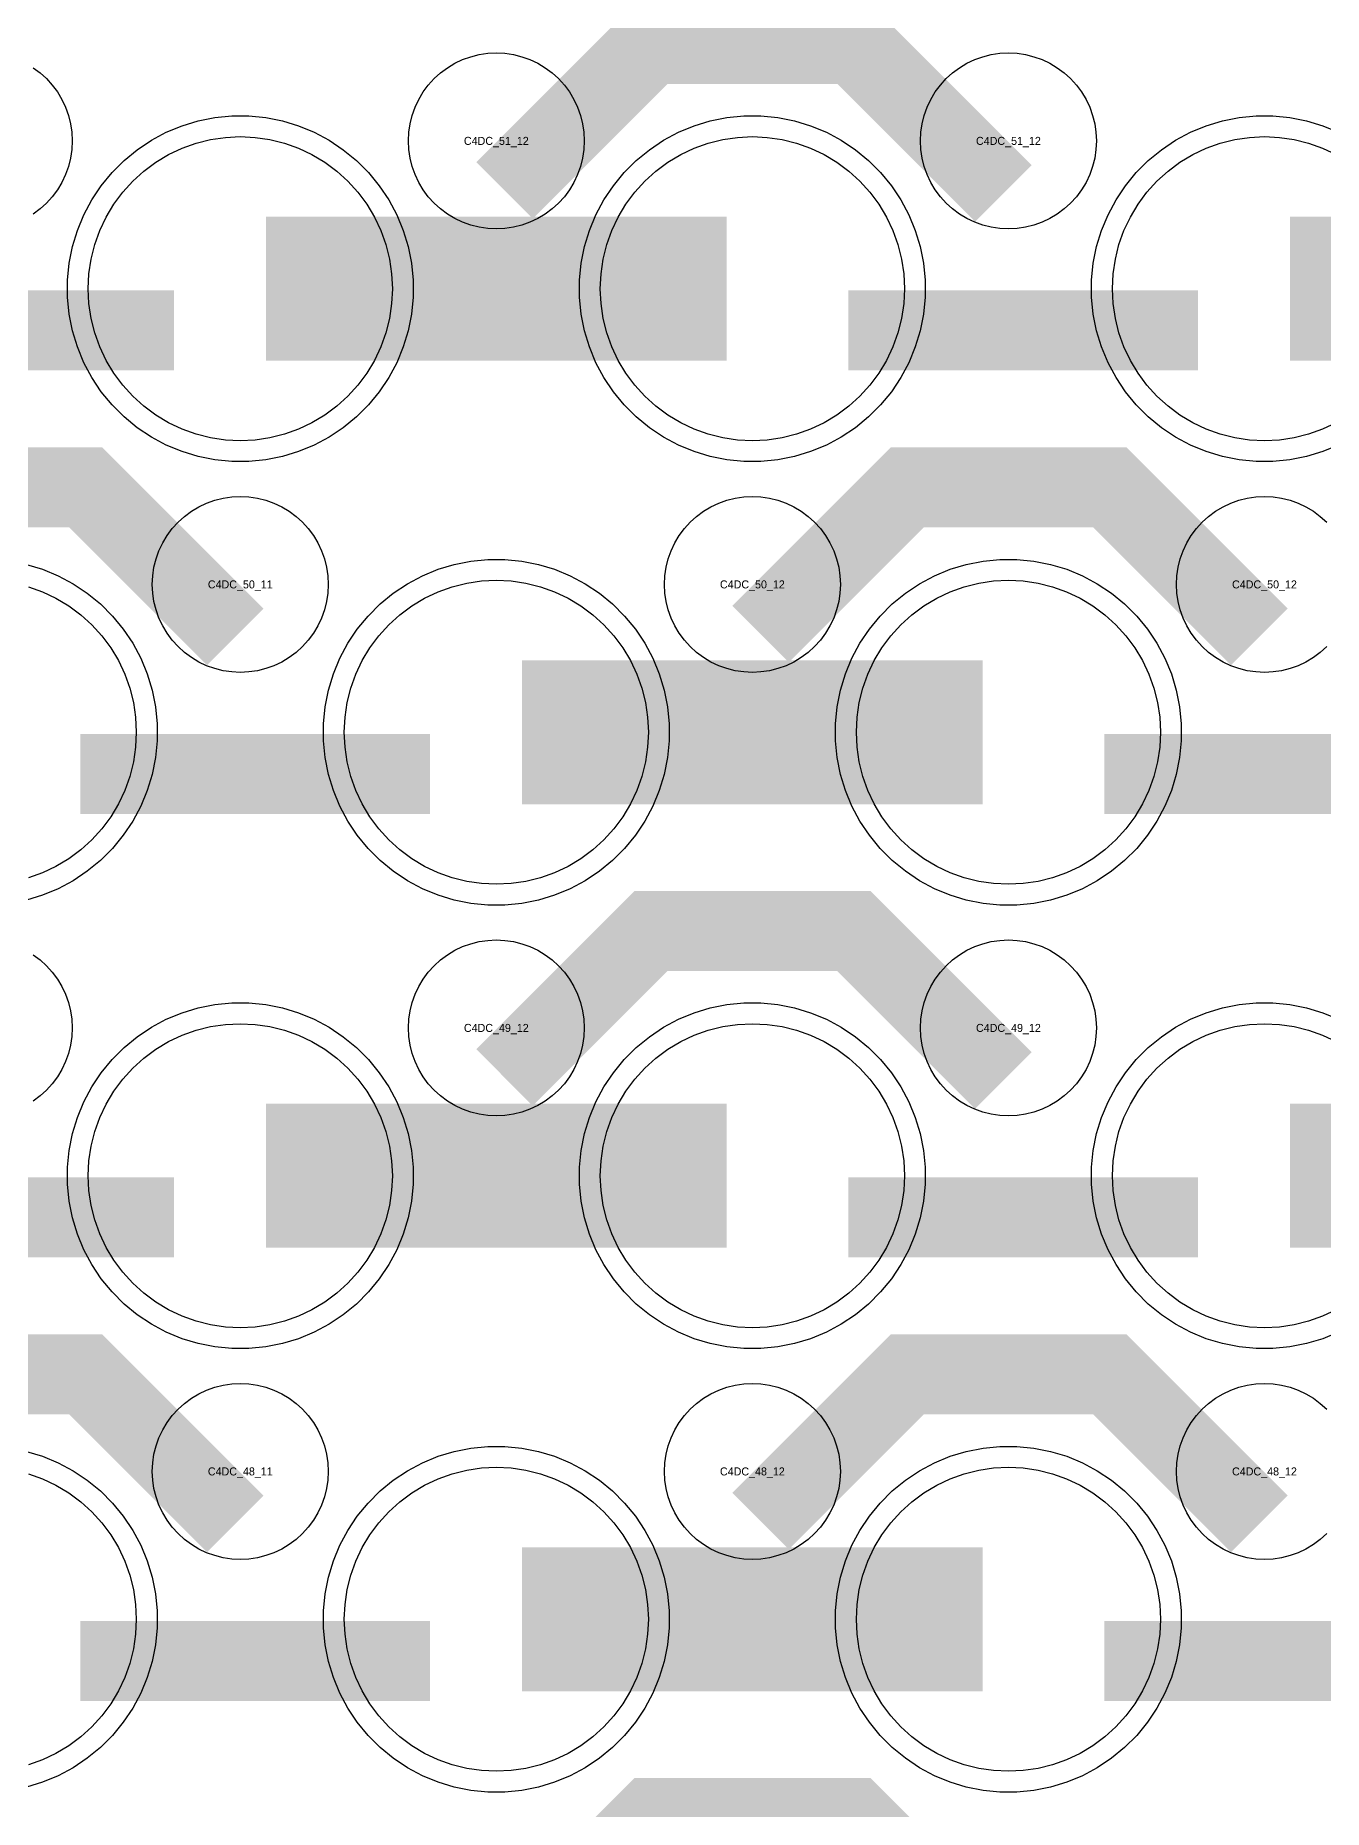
# Model space of a CAD drawing. Extents: x -11880 to 11880, y -14992 to 14992.
# Drawn here: x -8304 to -7902, y -8248 to -7694 of the extents above; entities that cross this region are included whole.
import ezdxf
from ezdxf.enums import TextEntityAlignment as Align

# ---------------------------------------------------------------- set-up
doc = ezdxf.new("R2010")
doc.units = 0
doc.header["$MEASUREMENT"] = 0
for name, color, linetype in [('GDS_775_DT_237', 138, 'CONTINUOUS'), ('RDL1_FS', 34, 'CONTINUOUS'), ('RDL_BS', 160, 'CONTINUOUS')]:
    doc.layers.add(name, color=color, linetype=linetype)

msp = doc.modelspace()

# ---------------------------------------------------------------- linework, layer by layer
at = {"layer": 'RDL1_FS', "color": 240, "true_color": 0xed1f24}
for points in [[(-8240, -7820.304), (-8244.657, -7820.075), (-8249.268, -7819.391), (-8253.791, -7818.259), (-8258.181, -7816.687), (-8262.395, -7814.695), (-8266.395, -7812.297), (-8270.14, -7809.519), (-8273.594, -7806.389), (-8276.724, -7802.935), (-8279.502, -7799.19), (-8281.9, -7795.19), (-8283.892, -7790.976), (-8285.464, -7786.586), (-8286.596, -7782.063), (-8287.28, -7777.452), (-8287.509, -7772.795), (-8287.28, -7768.138), (-8286.596, -7763.527), (-8285.464, -7759.004), (-8283.892, -7754.614), (-8281.9, -7750.4), (-8279.502, -7746.4), (-8276.724, -7742.655), (-8273.594, -7739.201), (-8270.14, -7736.071), (-8266.395, -7733.293), (-8262.395, -7730.895), (-8258.181, -7728.903), (-8253.791, -7727.331), (-8249.268, -7726.199), (-8244.657, -7725.515), (-8240, -7725.286), (-8235.343, -7725.515), (-8230.732, -7726.199), (-8226.209, -7727.331), (-8221.819, -7728.903), (-8217.605, -7730.895), (-8213.605, -7733.293), (-8209.86, -7736.071), (-8206.406, -7739.201), (-8203.276, -7742.655), (-8200.498, -7746.4), (-8198.1, -7750.4), (-8196.108, -7754.614), (-8194.536, -7759.004), (-8193.404, -7763.527), (-8192.72, -7768.138), (-8192.491, -7772.795), (-8192.72, -7777.452), (-8193.404, -7782.063), (-8194.536, -7786.586), (-8196.108, -7790.976), (-8198.1, -7795.19), (-8200.498, -7799.19), (-8203.276, -7802.935), (-8206.406, -7806.389), (-8209.86, -7809.519), (-8213.605, -7812.297), (-8217.605, -7814.695), (-8221.819, -7816.687), (-8226.209, -7818.259), (-8230.732, -7819.391), (-8235.343, -7820.075)], [(-8080, -7820.304), (-8084.657, -7820.075), (-8089.268, -7819.391), (-8093.791, -7818.259), (-8098.181, -7816.687), (-8102.395, -7814.695), (-8106.395, -7812.297), (-8110.14, -7809.519), (-8113.594, -7806.389), (-8116.724, -7802.935), (-8119.502, -7799.19), (-8121.9, -7795.19), (-8123.892, -7790.976), (-8125.464, -7786.586), (-8126.596, -7782.063), (-8127.28, -7777.452), (-8127.509, -7772.795), (-8127.28, -7768.138), (-8126.596, -7763.527), (-8125.464, -7759.004), (-8123.892, -7754.614), (-8121.9, -7750.4), (-8119.502, -7746.4), (-8116.724, -7742.655), (-8113.594, -7739.201), (-8110.14, -7736.071), (-8106.395, -7733.293), (-8102.395, -7730.895), (-8098.181, -7728.903), (-8093.791, -7727.331), (-8089.268, -7726.199), (-8084.657, -7725.515), (-8080, -7725.286), (-8075.343, -7725.515), (-8070.732, -7726.199), (-8066.209, -7727.331), (-8061.819, -7728.903), (-8057.605, -7730.895), (-8053.605, -7733.293), (-8049.86, -7736.071), (-8046.406, -7739.201), (-8043.276, -7742.655), (-8040.498, -7746.4), (-8038.1, -7750.4), (-8036.108, -7754.614), (-8034.536, -7759.004), (-8033.404, -7763.527), (-8032.72, -7768.138), (-8032.491, -7772.795), (-8032.72, -7777.452), (-8033.404, -7782.063), (-8034.536, -7786.586), (-8036.108, -7790.976), (-8038.1, -7795.19), (-8040.498, -7799.19), (-8043.276, -7802.935), (-8046.406, -7806.389), (-8049.86, -7809.519), (-8053.605, -7812.297), (-8057.605, -7814.695), (-8061.819, -7816.687), (-8066.209, -7818.259), (-8070.732, -7819.391), (-8075.343, -7820.075)], [(-8160, -8235.999), (-8164.657, -8235.77), (-8169.268, -8235.086), (-8173.791, -8233.954), (-8178.181, -8232.382), (-8182.395, -8230.39), (-8186.395, -8227.992), (-8190.14, -8225.214), (-8193.594, -8222.084), (-8196.724, -8218.63), (-8199.502, -8214.885), (-8201.9, -8210.885), (-8203.892, -8206.671), (-8205.464, -8202.281), (-8206.596, -8197.758), (-8207.28, -8193.147), (-8207.509, -8188.49), (-8207.28, -8183.833), (-8206.596, -8179.222), (-8205.464, -8174.699), (-8203.892, -8170.309), (-8201.9, -8166.095), (-8199.502, -8162.095), (-8196.724, -8158.35), (-8193.594, -8154.896), (-8190.14, -8151.766), (-8186.395, -8148.988), (-8182.395, -8146.59), (-8178.181, -8144.598), (-8173.791, -8143.026), (-8169.268, -8141.894), (-8164.657, -8141.21), (-8160, -8140.981), (-8155.343, -8141.21), (-8150.732, -8141.894), (-8146.209, -8143.026), (-8141.819, -8144.598), (-8137.605, -8146.59), (-8133.605, -8148.988), (-8129.86, -8151.766), (-8126.406, -8154.896), (-8123.276, -8158.35), (-8120.498, -8162.095), (-8118.1, -8166.095), (-8116.108, -8170.309), (-8114.536, -8174.699), (-8113.404, -8179.222), (-8112.72, -8183.833), (-8112.491, -8188.49), (-8112.72, -8193.147), (-8113.404, -8197.758), (-8114.536, -8202.281), (-8116.108, -8206.671), (-8118.1, -8210.885), (-8120.498, -8214.885), (-8123.276, -8218.63), (-8126.406, -8222.084), (-8129.86, -8225.214), (-8133.605, -8227.992), (-8137.605, -8230.39), (-8141.819, -8232.382), (-8146.209, -8233.954), (-8150.732, -8235.086), (-8155.343, -8235.77)], [(-8000, -8235.999), (-8004.657, -8235.77), (-8009.268, -8235.086), (-8013.791, -8233.954), (-8018.181, -8232.382), (-8022.395, -8230.39), (-8026.395, -8227.992), (-8030.14, -8225.214), (-8033.594, -8222.084), (-8036.724, -8218.63), (-8039.502, -8214.885), (-8041.9, -8210.885), (-8043.892, -8206.671), (-8045.464, -8202.281), (-8046.596, -8197.758), (-8047.28, -8193.147), (-8047.509, -8188.49), (-8047.28, -8183.833), (-8046.596, -8179.222), (-8045.464, -8174.699), (-8043.892, -8170.309), (-8041.9, -8166.095), (-8039.502, -8162.095), (-8036.724, -8158.35), (-8033.594, -8154.896), (-8030.14, -8151.766), (-8026.395, -8148.988), (-8022.395, -8146.59), (-8018.181, -8144.598), (-8013.791, -8143.026), (-8009.268, -8141.894), (-8004.657, -8141.21), (-8000, -8140.981), (-7995.343, -8141.21), (-7990.732, -8141.894), (-7986.209, -8143.026), (-7981.819, -8144.598), (-7977.605, -8146.59), (-7973.605, -8148.988), (-7969.86, -8151.766), (-7966.406, -8154.896), (-7963.276, -8158.35), (-7960.498, -8162.095), (-7958.1, -8166.095), (-7956.108, -8170.309), (-7954.536, -8174.699), (-7953.404, -8179.222), (-7952.72, -8183.833), (-7952.491, -8188.49), (-7952.72, -8193.147), (-7953.404, -8197.758), (-7954.536, -8202.281), (-7956.108, -8206.671), (-7958.1, -8210.885), (-7960.498, -8214.885), (-7963.276, -8218.63), (-7966.406, -8222.084), (-7969.86, -8225.214), (-7973.605, -8227.992), (-7977.605, -8230.39), (-7981.819, -8232.382), (-7986.209, -8233.954), (-7990.732, -8235.086), (-7995.343, -8235.77)]]:
    msp.add_lwpolyline(points, close=True, dxfattribs=at)
for points in [[(-7897.605, -7814.695), (-7901.819, -7816.687), (-7906.209, -7818.259), (-7910.732, -7819.391), (-7915.343, -7820.075), (-7920, -7820.304), (-7924.657, -7820.075), (-7929.268, -7819.391), (-7933.791, -7818.259), (-7938.181, -7816.687), (-7942.395, -7814.695), (-7946.395, -7812.297), (-7950.14, -7809.519), (-7953.594, -7806.389), (-7956.724, -7802.935), (-7959.502, -7799.19), (-7961.9, -7795.19), (-7963.892, -7790.976), (-7965.464, -7786.586), (-7966.596, -7782.063), (-7967.28, -7777.452), (-7967.509, -7772.795), (-7967.28, -7768.138), (-7966.596, -7763.527), (-7965.464, -7759.004), (-7963.892, -7754.614), (-7961.9, -7750.4), (-7959.502, -7746.4), (-7956.724, -7742.655), (-7953.594, -7739.201), (-7950.14, -7736.071), (-7946.395, -7733.293), (-7942.395, -7730.895), (-7938.181, -7728.903), (-7933.791, -7727.331), (-7929.268, -7726.199), (-7924.657, -7725.515), (-7920, -7725.286), (-7915.343, -7725.515), (-7910.732, -7726.199), (-7906.209, -7727.331), (-7901.819, -7728.903), (-7897.605, -7730.895)], [(-8306.209, -8143.026), (-8301.819, -8144.598), (-8297.605, -8146.59), (-8293.605, -8148.988), (-8289.86, -8151.766), (-8286.406, -8154.896), (-8283.276, -8158.35), (-8280.498, -8162.095), (-8278.1, -8166.095), (-8276.108, -8170.309), (-8274.536, -8174.699), (-8273.404, -8179.222), (-8272.72, -8183.833), (-8272.491, -8188.49), (-8272.72, -8193.147), (-8273.404, -8197.758), (-8274.536, -8202.281), (-8276.108, -8206.671), (-8278.1, -8210.885), (-8280.498, -8214.885), (-8283.276, -8218.63), (-8286.406, -8222.084), (-8289.86, -8225.214), (-8293.605, -8227.992), (-8297.605, -8230.39), (-8301.819, -8232.382), (-8306.209, -8233.954)]]:
    msp.add_lwpolyline(points, dxfattribs=at)
for points in [[(-8231.998, -7772.795, 45, 45, 0), (-8159.998, -7772.795, 45, 45, 0)], [(-8159.998, -7772.795, 45, 45, 0), (-8087.998, -7772.795, 45, 45, 0)], [(-7911.998, -7772.795, 45, 45, 0), (-7839.998, -7772.795, 45, 45, 0)], [(-8151.998, -8188.49, 45, 45, 0), (-8079.998, -8188.49, 45, 45, 0)], [(-8079.998, -8188.49, 45, 45, 0), (-8007.998, -8188.49, 45, 45, 0)]]:
    msp.add_lwpolyline(points, format="xyseb", dxfattribs=at)
at = {"layer": 'RDL1_FS'}
for points in [[(-8160, -7958.869), (-8164.657, -7958.64), (-8169.268, -7957.956), (-8173.791, -7956.824), (-8178.181, -7955.252), (-8182.395, -7953.26), (-8186.395, -7950.862), (-8190.14, -7948.084), (-8193.594, -7944.954), (-8196.724, -7941.5), (-8199.502, -7937.755), (-8201.9, -7933.755), (-8203.892, -7929.541), (-8205.464, -7925.151), (-8206.596, -7920.628), (-8207.28, -7916.017), (-8207.509, -7911.36), (-8207.28, -7906.703), (-8206.596, -7902.092), (-8205.464, -7897.569), (-8203.892, -7893.179), (-8201.9, -7888.965), (-8199.502, -7884.965), (-8196.724, -7881.22), (-8193.594, -7877.766), (-8190.14, -7874.636), (-8186.395, -7871.858), (-8182.395, -7869.46), (-8178.181, -7867.468), (-8173.791, -7865.896), (-8169.268, -7864.764), (-8164.657, -7864.08), (-8160, -7863.851), (-8155.343, -7864.08), (-8150.732, -7864.764), (-8146.209, -7865.896), (-8141.819, -7867.468), (-8137.605, -7869.46), (-8133.605, -7871.858), (-8129.86, -7874.636), (-8126.406, -7877.766), (-8123.276, -7881.22), (-8120.498, -7884.965), (-8118.1, -7888.965), (-8116.108, -7893.179), (-8114.536, -7897.569), (-8113.404, -7902.092), (-8112.72, -7906.703), (-8112.491, -7911.36), (-8112.72, -7916.017), (-8113.404, -7920.628), (-8114.536, -7925.151), (-8116.108, -7929.541), (-8118.1, -7933.755), (-8120.498, -7937.755), (-8123.276, -7941.5), (-8126.406, -7944.954), (-8129.86, -7948.084), (-8133.605, -7950.862), (-8137.605, -7953.26), (-8141.819, -7955.252), (-8146.209, -7956.824), (-8150.732, -7957.956), (-8155.343, -7958.64)], [(-8000, -7958.869), (-8004.657, -7958.64), (-8009.268, -7957.956), (-8013.791, -7956.824), (-8018.181, -7955.252), (-8022.395, -7953.26), (-8026.395, -7950.862), (-8030.14, -7948.084), (-8033.594, -7944.954), (-8036.724, -7941.5), (-8039.502, -7937.755), (-8041.9, -7933.755), (-8043.892, -7929.541), (-8045.464, -7925.151), (-8046.596, -7920.628), (-8047.28, -7916.017), (-8047.509, -7911.36), (-8047.28, -7906.703), (-8046.596, -7902.092), (-8045.464, -7897.569), (-8043.892, -7893.179), (-8041.9, -7888.965), (-8039.502, -7884.965), (-8036.724, -7881.22), (-8033.594, -7877.766), (-8030.14, -7874.636), (-8026.395, -7871.858), (-8022.395, -7869.46), (-8018.181, -7867.468), (-8013.791, -7865.896), (-8009.268, -7864.764), (-8004.657, -7864.08), (-8000, -7863.851), (-7995.343, -7864.08), (-7990.732, -7864.764), (-7986.209, -7865.896), (-7981.819, -7867.468), (-7977.605, -7869.46), (-7973.605, -7871.858), (-7969.86, -7874.636), (-7966.406, -7877.766), (-7963.276, -7881.22), (-7960.498, -7884.965), (-7958.1, -7888.965), (-7956.108, -7893.179), (-7954.536, -7897.569), (-7953.404, -7902.092), (-7952.72, -7906.703), (-7952.491, -7911.36), (-7952.72, -7916.017), (-7953.404, -7920.628), (-7954.536, -7925.151), (-7956.108, -7929.541), (-7958.1, -7933.755), (-7960.498, -7937.755), (-7963.276, -7941.5), (-7966.406, -7944.954), (-7969.86, -7948.084), (-7973.605, -7950.862), (-7977.605, -7953.26), (-7981.819, -7955.252), (-7986.209, -7956.824), (-7990.732, -7957.956), (-7995.343, -7958.64)], [(-8240, -8097.434), (-8244.657, -8097.205), (-8249.268, -8096.521), (-8253.791, -8095.389), (-8258.181, -8093.817), (-8262.395, -8091.825), (-8266.395, -8089.427), (-8270.14, -8086.649), (-8273.594, -8083.519), (-8276.724, -8080.065), (-8279.502, -8076.32), (-8281.9, -8072.32), (-8283.892, -8068.106), (-8285.464, -8063.716), (-8286.596, -8059.193), (-8287.28, -8054.582), (-8287.509, -8049.925), (-8287.28, -8045.268), (-8286.596, -8040.657), (-8285.464, -8036.134), (-8283.892, -8031.744), (-8281.9, -8027.53), (-8279.502, -8023.53), (-8276.724, -8019.785), (-8273.594, -8016.331), (-8270.14, -8013.201), (-8266.395, -8010.423), (-8262.395, -8008.025), (-8258.181, -8006.033), (-8253.791, -8004.461), (-8249.268, -8003.329), (-8244.657, -8002.645), (-8240, -8002.416), (-8235.343, -8002.645), (-8230.732, -8003.329), (-8226.209, -8004.461), (-8221.819, -8006.033), (-8217.605, -8008.025), (-8213.605, -8010.423), (-8209.86, -8013.201), (-8206.406, -8016.331), (-8203.276, -8019.785), (-8200.498, -8023.53), (-8198.1, -8027.53), (-8196.108, -8031.744), (-8194.536, -8036.134), (-8193.404, -8040.657), (-8192.72, -8045.268), (-8192.491, -8049.925), (-8192.72, -8054.582), (-8193.404, -8059.193), (-8194.536, -8063.716), (-8196.108, -8068.106), (-8198.1, -8072.32), (-8200.498, -8076.32), (-8203.276, -8080.065), (-8206.406, -8083.519), (-8209.86, -8086.649), (-8213.605, -8089.427), (-8217.605, -8091.825), (-8221.819, -8093.817), (-8226.209, -8095.389), (-8230.732, -8096.521), (-8235.343, -8097.205)], [(-8080, -8097.434), (-8084.657, -8097.205), (-8089.268, -8096.521), (-8093.791, -8095.389), (-8098.181, -8093.817), (-8102.395, -8091.825), (-8106.395, -8089.427), (-8110.14, -8086.649), (-8113.594, -8083.519), (-8116.724, -8080.065), (-8119.502, -8076.32), (-8121.9, -8072.32), (-8123.892, -8068.106), (-8125.464, -8063.716), (-8126.596, -8059.193), (-8127.28, -8054.582), (-8127.509, -8049.925), (-8127.28, -8045.268), (-8126.596, -8040.657), (-8125.464, -8036.134), (-8123.892, -8031.744), (-8121.9, -8027.53), (-8119.502, -8023.53), (-8116.724, -8019.785), (-8113.594, -8016.331), (-8110.14, -8013.201), (-8106.395, -8010.423), (-8102.395, -8008.025), (-8098.181, -8006.033), (-8093.791, -8004.461), (-8089.268, -8003.329), (-8084.657, -8002.645), (-8080, -8002.416), (-8075.343, -8002.645), (-8070.732, -8003.329), (-8066.209, -8004.461), (-8061.819, -8006.033), (-8057.605, -8008.025), (-8053.605, -8010.423), (-8049.86, -8013.201), (-8046.406, -8016.331), (-8043.276, -8019.785), (-8040.498, -8023.53), (-8038.1, -8027.53), (-8036.108, -8031.744), (-8034.536, -8036.134), (-8033.404, -8040.657), (-8032.72, -8045.268), (-8032.491, -8049.925), (-8032.72, -8054.582), (-8033.404, -8059.193), (-8034.536, -8063.716), (-8036.108, -8068.106), (-8038.1, -8072.32), (-8040.498, -8076.32), (-8043.276, -8080.065), (-8046.406, -8083.519), (-8049.86, -8086.649), (-8053.605, -8089.427), (-8057.605, -8091.825), (-8061.819, -8093.817), (-8066.209, -8095.389), (-8070.732, -8096.521), (-8075.343, -8097.205)]]:
    msp.add_lwpolyline(points, close=True, dxfattribs=at)
for points in [[(-8306.209, -7865.896), (-8301.819, -7867.468), (-8297.605, -7869.46), (-8293.605, -7871.858), (-8289.86, -7874.636), (-8286.406, -7877.766), (-8283.276, -7881.22), (-8280.498, -7884.965), (-8278.1, -7888.965), (-8276.108, -7893.179), (-8274.536, -7897.569), (-8273.404, -7902.092), (-8272.72, -7906.703), (-8272.491, -7911.36), (-8272.72, -7916.017), (-8273.404, -7920.628), (-8274.536, -7925.151), (-8276.108, -7929.541), (-8278.1, -7933.755), (-8280.498, -7937.755), (-8283.276, -7941.5), (-8286.406, -7944.954), (-8289.86, -7948.084), (-8293.605, -7950.862), (-8297.605, -7953.26), (-8301.819, -7955.252), (-8306.209, -7956.824)], [(-7897.605, -8091.825), (-7901.819, -8093.817), (-7906.209, -8095.389), (-7910.732, -8096.521), (-7915.343, -8097.205), (-7920, -8097.434), (-7924.657, -8097.205), (-7929.268, -8096.521), (-7933.791, -8095.389), (-7938.181, -8093.817), (-7942.395, -8091.825), (-7946.395, -8089.427), (-7950.14, -8086.649), (-7953.594, -8083.519), (-7956.724, -8080.065), (-7959.502, -8076.32), (-7961.9, -8072.32), (-7963.892, -8068.106), (-7965.464, -8063.716), (-7966.596, -8059.193), (-7967.28, -8054.582), (-7967.509, -8049.925), (-7967.28, -8045.268), (-7966.596, -8040.657), (-7965.464, -8036.134), (-7963.892, -8031.744), (-7961.9, -8027.53), (-7959.502, -8023.53), (-7956.724, -8019.785), (-7953.594, -8016.331), (-7950.14, -8013.201), (-7946.395, -8010.423), (-7942.395, -8008.025), (-7938.181, -8006.033), (-7933.791, -8004.461), (-7929.268, -8003.329), (-7924.657, -8002.645), (-7920, -8002.416), (-7915.343, -8002.645), (-7910.732, -8003.329), (-7906.209, -8004.461), (-7901.819, -8006.033), (-7897.605, -8008.025)]]:
    msp.add_lwpolyline(points, dxfattribs=at)
for points in [[(-8151.998, -7911.36, 45, 45, 0), (-8079.998, -7911.36, 45, 45, 0)], [(-8079.998, -7911.36, 45, 45, 0), (-8007.998, -7911.36, 45, 45, 0)], [(-8231.998, -8049.925, 45, 45, 0), (-8159.998, -8049.925, 45, 45, 0)], [(-8159.998, -8049.925, 45, 45, 0), (-8087.998, -8049.925, 45, 45, 0)], [(-7911.998, -8049.925, 45, 45, 0), (-7839.998, -8049.925, 45, 45, 0)]]:
    msp.add_lwpolyline(points, format="xyseb", dxfattribs=at)
at = {"layer": 'RDL_BS'}
for points in [[(-8157.438, -7742.109, 25, 25, 0), (-8111.623, -7696.294, 25, 25, 0), (-8078.07, -7696.294, 25, 25, 0)], [(-8001.599, -7743.008, 25, 25, 0), (-8048.313, -7696.294, 25, 25, 0), (-8078.071, -7696.294, 25, 25, 0)], [(-8241.599, -7881.573, 25, 25, 0), (-8288.313, -7834.859, 25, 25, 0), (-8318.071, -7834.859, 25, 25, 0)], [(-8077.438, -7880.674, 25, 25, 0), (-8031.623, -7834.859, 25, 25, 0), (-7998.07, -7834.859, 25, 25, 0)], [(-7921.599, -7881.573, 25, 25, 0), (-7968.313, -7834.859, 25, 25, 0), (-7998.071, -7834.859, 25, 25, 0)], [(-8289.984, -7924.373, 25, 25, 0), (-8180.719, -7924.373, 25, 25, 0)], [(-7969.984, -7924.373, 25, 25, 0), (-7860.719, -7924.373, 25, 25, 0)], [(-8157.438, -8019.239, 25, 25, 0), (-8111.623, -7973.424, 25, 25, 0), (-8078.07, -7973.424, 25, 25, 0)], [(-8001.599, -8020.138, 25, 25, 0), (-8048.313, -7973.424, 25, 25, 0), (-8078.071, -7973.424, 25, 25, 0)], [(-8369.984, -8062.938, 25, 25, 0), (-8260.719, -8062.938, 25, 25, 0)], [(-8049.984, -8062.938, 25, 25, 0), (-7940.719, -8062.938, 25, 25, 0)], [(-8241.599, -8158.703, 25, 25, 0), (-8288.313, -8111.989, 25, 25, 0), (-8318.071, -8111.989, 25, 25, 0)], [(-8077.438, -8157.804, 25, 25, 0), (-8031.623, -8111.989, 25, 25, 0), (-7998.07, -8111.989, 25, 25, 0)], [(-7921.599, -8158.703, 25, 25, 0), (-7968.313, -8111.989, 25, 25, 0), (-7998.071, -8111.989, 25, 25, 0)], [(-8157.438, -8296.369, 25, 25, 0), (-8111.623, -8250.554, 25, 25, 0), (-8078.07, -8250.554, 25, 25, 0)], [(-8001.599, -8297.268, 25, 25, 0), (-8048.313, -8250.554, 25, 25, 0), (-8078.071, -8250.554, 25, 25, 0)]]:
    msp.add_lwpolyline(points, format="xyseb", dxfattribs=at)
for points in [[(-8304.72, -7703.75), (-8302.557, -7705.353), (-8300.558, -7707.165), (-8298.746, -7709.164), (-8297.143, -7711.327), (-8295.75, -7713.651), (-8294.598, -7716.088), (-8293.691, -7718.623), (-8293.034, -7721.242), (-8292.638, -7723.914), (-8292.506, -7726.607), (-8292.638, -7729.3), (-8293.034, -7731.972), (-8293.691, -7734.591), (-8294.598, -7737.126), (-8295.75, -7739.563), (-8297.143, -7741.887), (-8298.746, -7744.05), (-8300.558, -7746.049), (-8302.557, -7747.861), (-8304.72, -7749.464)], [(-7900.558, -7884.614), (-7902.557, -7886.426), (-7904.72, -7888.029), (-7907.044, -7889.422), (-7909.481, -7890.574), (-7912.016, -7891.481), (-7914.635, -7892.138), (-7917.307, -7892.534), (-7920, -7892.666), (-7922.693, -7892.534), (-7925.365, -7892.138), (-7927.984, -7891.481), (-7930.519, -7890.574), (-7932.956, -7889.422), (-7935.28, -7888.029), (-7937.443, -7886.426), (-7939.442, -7884.614), (-7941.254, -7882.615), (-7942.857, -7880.452), (-7944.25, -7878.128), (-7945.402, -7875.691), (-7946.309, -7873.156), (-7946.966, -7870.537), (-7947.362, -7867.865), (-7947.494, -7865.172), (-7947.362, -7862.479), (-7946.966, -7859.807), (-7946.309, -7857.188), (-7945.402, -7854.653), (-7944.25, -7852.216), (-7942.857, -7849.892), (-7941.254, -7847.729), (-7939.442, -7845.73), (-7937.443, -7843.918), (-7935.28, -7842.315), (-7932.956, -7840.922), (-7930.519, -7839.77), (-7927.984, -7838.863), (-7925.365, -7838.206), (-7922.693, -7837.81), (-7920, -7837.678), (-7917.307, -7837.81), (-7914.635, -7838.206), (-7912.016, -7838.863), (-7909.481, -7839.77), (-7907.044, -7840.922), (-7904.72, -7842.315), (-7902.557, -7843.918), (-7900.558, -7845.73)], [(-8306.835, -7858.923), (-8301.795, -7860.454), (-8296.885, -7862.485), (-8292.223, -7864.977), (-8287.809, -7867.924), (-8283.708, -7871.286), (-8279.926, -7875.068), (-8276.564, -7879.169), (-8273.617, -7883.583), (-8271.125, -7888.245), (-8269.094, -7893.155), (-8267.563, -7898.195), (-8266.517, -7903.422), (-8266, -7908.716), (-8266, -7914.004), (-8266.517, -7919.298), (-8267.563, -7924.525), (-8269.094, -7929.565), (-8271.125, -7934.475), (-8273.617, -7939.137), (-8276.564, -7943.551), (-8279.926, -7947.652), (-8283.708, -7951.434), (-8287.809, -7954.796), (-8292.223, -7957.743), (-8296.885, -7960.235), (-8301.795, -7962.266), (-8306.835, -7963.797)], [(-8304.72, -7980.88), (-8302.557, -7982.483), (-8300.558, -7984.295), (-8298.746, -7986.294), (-8297.143, -7988.457), (-8295.75, -7990.781), (-8294.598, -7993.218), (-8293.691, -7995.753), (-8293.034, -7998.372), (-8292.638, -8001.044), (-8292.506, -8003.737), (-8292.638, -8006.43), (-8293.034, -8009.102), (-8293.691, -8011.721), (-8294.598, -8014.256), (-8295.75, -8016.693), (-8297.143, -8019.017), (-8298.746, -8021.18), (-8300.558, -8023.179), (-8302.557, -8024.991), (-8304.72, -8026.594)], [(-7896.885, -8098.8), (-7901.795, -8100.831), (-7906.835, -8102.362), (-7912.062, -8103.408), (-7917.356, -8103.925), (-7922.644, -8103.925), (-7927.938, -8103.408), (-7933.165, -8102.362), (-7938.205, -8100.831), (-7943.115, -8098.8), (-7947.777, -8096.308), (-7952.191, -8093.361), (-7956.292, -8089.999), (-7960.074, -8086.217), (-7963.436, -8082.116), (-7966.383, -8077.702), (-7968.875, -8073.04), (-7970.906, -8068.13), (-7972.437, -8063.09), (-7973.483, -8057.863), (-7974, -8052.569), (-7974, -8047.281), (-7973.483, -8041.987), (-7972.437, -8036.76), (-7970.906, -8031.72), (-7968.875, -8026.81), (-7966.383, -8022.148), (-7963.436, -8017.734), (-7960.074, -8013.633), (-7956.292, -8009.851), (-7952.191, -8006.489), (-7947.777, -8003.542), (-7943.115, -8001.05), (-7938.205, -7999.019), (-7933.165, -7997.488), (-7927.938, -7996.442), (-7922.644, -7995.925), (-7917.356, -7995.925), (-7912.062, -7996.442), (-7906.835, -7997.488), (-7901.795, -7999.019), (-7896.885, -8001.05)], [(-7900.558, -8161.744), (-7902.557, -8163.556), (-7904.72, -8165.159), (-7907.044, -8166.552), (-7909.481, -8167.704), (-7912.016, -8168.611), (-7914.635, -8169.268), (-7917.307, -8169.664), (-7920, -8169.796), (-7922.693, -8169.664), (-7925.365, -8169.268), (-7927.984, -8168.611), (-7930.519, -8167.704), (-7932.956, -8166.552), (-7935.28, -8165.159), (-7937.443, -8163.556), (-7939.442, -8161.744), (-7941.254, -8159.745), (-7942.857, -8157.582), (-7944.25, -8155.258), (-7945.402, -8152.821), (-7946.309, -8150.286), (-7946.966, -8147.667), (-7947.362, -8144.995), (-7947.494, -8142.302), (-7947.362, -8139.609), (-7946.966, -8136.937), (-7946.309, -8134.318), (-7945.402, -8131.783), (-7944.25, -8129.346), (-7942.857, -8127.022), (-7941.254, -8124.859), (-7939.442, -8122.86), (-7937.443, -8121.048), (-7935.28, -8119.445), (-7932.956, -8118.052), (-7930.519, -8116.9), (-7927.984, -8115.993), (-7925.365, -8115.336), (-7922.693, -8114.94), (-7920, -8114.808), (-7917.307, -8114.94), (-7914.635, -8115.336), (-7912.016, -8115.993), (-7909.481, -8116.9), (-7907.044, -8118.052), (-7904.72, -8119.445), (-7902.557, -8121.048), (-7900.558, -8122.86)]]:
    msp.add_lwpolyline(points, dxfattribs=at)
for points in [[(-8160, -7754.101), (-8162.693, -7753.969), (-8165.365, -7753.573), (-8167.984, -7752.916), (-8170.519, -7752.009), (-8172.956, -7750.857), (-8175.28, -7749.464), (-8177.443, -7747.861), (-8179.442, -7746.049), (-8181.254, -7744.05), (-8182.857, -7741.887), (-8184.25, -7739.563), (-8185.402, -7737.126), (-8186.309, -7734.591), (-8186.966, -7731.972), (-8187.362, -7729.3), (-8187.494, -7726.607), (-8187.362, -7723.914), (-8186.966, -7721.242), (-8186.309, -7718.623), (-8185.402, -7716.088), (-8184.25, -7713.651), (-8182.857, -7711.327), (-8181.254, -7709.164), (-8179.442, -7707.165), (-8177.443, -7705.353), (-8175.28, -7703.75), (-8172.956, -7702.357), (-8170.519, -7701.205), (-8167.984, -7700.298), (-8165.365, -7699.641), (-8162.693, -7699.245), (-8160, -7699.113), (-8157.307, -7699.245), (-8154.635, -7699.641), (-8152.016, -7700.298), (-8149.481, -7701.205), (-8147.044, -7702.357), (-8144.72, -7703.75), (-8142.557, -7705.353), (-8140.558, -7707.165), (-8138.746, -7709.164), (-8137.143, -7711.327), (-8135.75, -7713.651), (-8134.598, -7716.088), (-8133.691, -7718.623), (-8133.034, -7721.242), (-8132.638, -7723.914), (-8132.506, -7726.607), (-8132.638, -7729.3), (-8133.034, -7731.972), (-8133.691, -7734.591), (-8134.598, -7737.126), (-8135.75, -7739.563), (-8137.143, -7741.887), (-8138.746, -7744.05), (-8140.558, -7746.049), (-8142.557, -7747.861), (-8144.72, -7749.464), (-8147.044, -7750.857), (-8149.481, -7752.009), (-8152.016, -7752.916), (-8154.635, -7753.573), (-8157.307, -7753.969)], [(-8000, -7754.101), (-8002.693, -7753.969), (-8005.365, -7753.573), (-8007.984, -7752.916), (-8010.519, -7752.009), (-8012.956, -7750.857), (-8015.28, -7749.464), (-8017.443, -7747.861), (-8019.442, -7746.049), (-8021.254, -7744.05), (-8022.857, -7741.887), (-8024.25, -7739.563), (-8025.402, -7737.126), (-8026.309, -7734.591), (-8026.966, -7731.972), (-8027.362, -7729.3), (-8027.494, -7726.607), (-8027.362, -7723.914), (-8026.966, -7721.242), (-8026.309, -7718.623), (-8025.402, -7716.088), (-8024.25, -7713.651), (-8022.857, -7711.327), (-8021.254, -7709.164), (-8019.442, -7707.165), (-8017.443, -7705.353), (-8015.28, -7703.75), (-8012.956, -7702.357), (-8010.519, -7701.205), (-8007.984, -7700.298), (-8005.365, -7699.641), (-8002.693, -7699.245), (-8000, -7699.113), (-7997.307, -7699.245), (-7994.635, -7699.641), (-7992.016, -7700.298), (-7989.481, -7701.205), (-7987.044, -7702.357), (-7984.72, -7703.75), (-7982.557, -7705.353), (-7980.558, -7707.165), (-7978.746, -7709.164), (-7977.143, -7711.327), (-7975.75, -7713.651), (-7974.598, -7716.088), (-7973.691, -7718.623), (-7973.034, -7721.242), (-7972.638, -7723.914), (-7972.506, -7726.607), (-7972.638, -7729.3), (-7973.034, -7731.972), (-7973.691, -7734.591), (-7974.598, -7737.126), (-7975.75, -7739.563), (-7977.143, -7741.887), (-7978.746, -7744.05), (-7980.558, -7746.049), (-7982.557, -7747.861), (-7984.72, -7749.464), (-7987.044, -7750.857), (-7989.481, -7752.009), (-7992.016, -7752.916), (-7994.635, -7753.573), (-7997.307, -7753.969)], [(-8240, -7892.666), (-8242.693, -7892.534), (-8245.365, -7892.138), (-8247.984, -7891.481), (-8250.519, -7890.574), (-8252.956, -7889.422), (-8255.28, -7888.029), (-8257.443, -7886.426), (-8259.442, -7884.614), (-8261.254, -7882.615), (-8262.857, -7880.452), (-8264.25, -7878.128), (-8265.402, -7875.691), (-8266.309, -7873.156), (-8266.966, -7870.537), (-8267.362, -7867.865), (-8267.494, -7865.172), (-8267.362, -7862.479), (-8266.966, -7859.807), (-8266.309, -7857.188), (-8265.402, -7854.653), (-8264.25, -7852.216), (-8262.857, -7849.892), (-8261.254, -7847.729), (-8259.442, -7845.73), (-8257.443, -7843.918), (-8255.28, -7842.315), (-8252.956, -7840.922), (-8250.519, -7839.77), (-8247.984, -7838.863), (-8245.365, -7838.206), (-8242.693, -7837.81), (-8240, -7837.678), (-8237.307, -7837.81), (-8234.635, -7838.206), (-8232.016, -7838.863), (-8229.481, -7839.77), (-8227.044, -7840.922), (-8224.72, -7842.315), (-8222.557, -7843.918), (-8220.558, -7845.73), (-8218.746, -7847.729), (-8217.143, -7849.892), (-8215.75, -7852.216), (-8214.598, -7854.653), (-8213.691, -7857.188), (-8213.034, -7859.807), (-8212.638, -7862.479), (-8212.506, -7865.172), (-8212.638, -7867.865), (-8213.034, -7870.537), (-8213.691, -7873.156), (-8214.598, -7875.691), (-8215.75, -7878.128), (-8217.143, -7880.452), (-8218.746, -7882.615), (-8220.558, -7884.614), (-8222.557, -7886.426), (-8224.72, -7888.029), (-8227.044, -7889.422), (-8229.481, -7890.574), (-8232.016, -7891.481), (-8234.635, -7892.138), (-8237.307, -7892.534)], [(-8080, -7892.666), (-8082.693, -7892.534), (-8085.365, -7892.138), (-8087.984, -7891.481), (-8090.519, -7890.574), (-8092.956, -7889.422), (-8095.28, -7888.029), (-8097.443, -7886.426), (-8099.442, -7884.614), (-8101.254, -7882.615), (-8102.857, -7880.452), (-8104.25, -7878.128), (-8105.402, -7875.691), (-8106.309, -7873.156), (-8106.966, -7870.537), (-8107.362, -7867.865), (-8107.494, -7865.172), (-8107.362, -7862.479), (-8106.966, -7859.807), (-8106.309, -7857.188), (-8105.402, -7854.653), (-8104.25, -7852.216), (-8102.857, -7849.892), (-8101.254, -7847.729), (-8099.442, -7845.73), (-8097.443, -7843.918), (-8095.28, -7842.315), (-8092.956, -7840.922), (-8090.519, -7839.77), (-8087.984, -7838.863), (-8085.365, -7838.206), (-8082.693, -7837.81), (-8080, -7837.678), (-8077.307, -7837.81), (-8074.635, -7838.206), (-8072.016, -7838.863), (-8069.481, -7839.77), (-8067.044, -7840.922), (-8064.72, -7842.315), (-8062.557, -7843.918), (-8060.558, -7845.73), (-8058.746, -7847.729), (-8057.143, -7849.892), (-8055.75, -7852.216), (-8054.598, -7854.653), (-8053.691, -7857.188), (-8053.034, -7859.807), (-8052.638, -7862.479), (-8052.506, -7865.172), (-8052.638, -7867.865), (-8053.034, -7870.537), (-8053.691, -7873.156), (-8054.598, -7875.691), (-8055.75, -7878.128), (-8057.143, -7880.452), (-8058.746, -7882.615), (-8060.558, -7884.614), (-8062.557, -7886.426), (-8064.72, -7888.029), (-8067.044, -7889.422), (-8069.481, -7890.574), (-8072.016, -7891.481), (-8074.635, -7892.138), (-8077.307, -7892.534)], [(-8162.644, -7965.36), (-8167.938, -7964.843), (-8173.165, -7963.797), (-8178.205, -7962.266), (-8183.115, -7960.235), (-8187.777, -7957.743), (-8192.191, -7954.796), (-8196.292, -7951.434), (-8200.074, -7947.652), (-8203.436, -7943.551), (-8206.383, -7939.137), (-8208.875, -7934.475), (-8210.906, -7929.565), (-8212.437, -7924.525), (-8213.483, -7919.298), (-8214, -7914.004), (-8214, -7908.716), (-8213.483, -7903.422), (-8212.437, -7898.195), (-8210.906, -7893.155), (-8208.875, -7888.245), (-8206.383, -7883.583), (-8203.436, -7879.169), (-8200.074, -7875.068), (-8196.292, -7871.286), (-8192.191, -7867.924), (-8187.777, -7864.977), (-8183.115, -7862.485), (-8178.205, -7860.454), (-8173.165, -7858.923), (-8167.938, -7857.877), (-8162.644, -7857.36), (-8157.356, -7857.36), (-8152.062, -7857.877), (-8146.835, -7858.923), (-8141.795, -7860.454), (-8136.885, -7862.485), (-8132.223, -7864.977), (-8127.809, -7867.924), (-8123.708, -7871.286), (-8119.926, -7875.068), (-8116.564, -7879.169), (-8113.617, -7883.583), (-8111.125, -7888.245), (-8109.094, -7893.155), (-8107.563, -7898.195), (-8106.517, -7903.422), (-8106, -7908.716), (-8106, -7914.004), (-8106.517, -7919.298), (-8107.563, -7924.525), (-8109.094, -7929.565), (-8111.125, -7934.475), (-8113.617, -7939.137), (-8116.564, -7943.551), (-8119.926, -7947.652), (-8123.708, -7951.434), (-8127.809, -7954.796), (-8132.223, -7957.743), (-8136.885, -7960.235), (-8141.795, -7962.266), (-8146.835, -7963.797), (-8152.062, -7964.843), (-8157.356, -7965.36)], [(-8002.644, -7965.36), (-8007.938, -7964.843), (-8013.165, -7963.797), (-8018.205, -7962.266), (-8023.115, -7960.235), (-8027.777, -7957.743), (-8032.191, -7954.796), (-8036.292, -7951.434), (-8040.074, -7947.652), (-8043.436, -7943.551), (-8046.383, -7939.137), (-8048.875, -7934.475), (-8050.906, -7929.565), (-8052.437, -7924.525), (-8053.483, -7919.298), (-8054, -7914.004), (-8054, -7908.716), (-8053.483, -7903.422), (-8052.437, -7898.195), (-8050.906, -7893.155), (-8048.875, -7888.245), (-8046.383, -7883.583), (-8043.436, -7879.169), (-8040.074, -7875.068), (-8036.292, -7871.286), (-8032.191, -7867.924), (-8027.777, -7864.977), (-8023.115, -7862.485), (-8018.205, -7860.454), (-8013.165, -7858.923), (-8007.938, -7857.877), (-8002.644, -7857.36), (-7997.356, -7857.36), (-7992.062, -7857.877), (-7986.835, -7858.923), (-7981.795, -7860.454), (-7976.885, -7862.485), (-7972.223, -7864.977), (-7967.809, -7867.924), (-7963.708, -7871.286), (-7959.926, -7875.068), (-7956.564, -7879.169), (-7953.617, -7883.583), (-7951.125, -7888.245), (-7949.094, -7893.155), (-7947.563, -7898.195), (-7946.517, -7903.422), (-7946, -7908.716), (-7946, -7914.004), (-7946.517, -7919.298), (-7947.563, -7924.525), (-7949.094, -7929.565), (-7951.125, -7934.475), (-7953.617, -7939.137), (-7956.564, -7943.551), (-7959.926, -7947.652), (-7963.708, -7951.434), (-7967.809, -7954.796), (-7972.223, -7957.743), (-7976.885, -7960.235), (-7981.795, -7962.266), (-7986.835, -7963.797), (-7992.062, -7964.843), (-7997.356, -7965.36)], [(-8160, -8031.231), (-8162.693, -8031.099), (-8165.365, -8030.703), (-8167.984, -8030.046), (-8170.519, -8029.139), (-8172.956, -8027.987), (-8175.28, -8026.594), (-8177.443, -8024.991), (-8179.442, -8023.179), (-8181.254, -8021.18), (-8182.857, -8019.017), (-8184.25, -8016.693), (-8185.402, -8014.256), (-8186.309, -8011.721), (-8186.966, -8009.102), (-8187.362, -8006.43), (-8187.494, -8003.737), (-8187.362, -8001.044), (-8186.966, -7998.372), (-8186.309, -7995.753), (-8185.402, -7993.218), (-8184.25, -7990.781), (-8182.857, -7988.457), (-8181.254, -7986.294), (-8179.442, -7984.295), (-8177.443, -7982.483), (-8175.28, -7980.88), (-8172.956, -7979.487), (-8170.519, -7978.335), (-8167.984, -7977.428), (-8165.365, -7976.771), (-8162.693, -7976.375), (-8160, -7976.243), (-8157.307, -7976.375), (-8154.635, -7976.771), (-8152.016, -7977.428), (-8149.481, -7978.335), (-8147.044, -7979.487), (-8144.72, -7980.88), (-8142.557, -7982.483), (-8140.558, -7984.295), (-8138.746, -7986.294), (-8137.143, -7988.457), (-8135.75, -7990.781), (-8134.598, -7993.218), (-8133.691, -7995.753), (-8133.034, -7998.372), (-8132.638, -8001.044), (-8132.506, -8003.737), (-8132.638, -8006.43), (-8133.034, -8009.102), (-8133.691, -8011.721), (-8134.598, -8014.256), (-8135.75, -8016.693), (-8137.143, -8019.017), (-8138.746, -8021.18), (-8140.558, -8023.179), (-8142.557, -8024.991), (-8144.72, -8026.594), (-8147.044, -8027.987), (-8149.481, -8029.139), (-8152.016, -8030.046), (-8154.635, -8030.703), (-8157.307, -8031.099)], [(-8000, -8031.231), (-8002.693, -8031.099), (-8005.365, -8030.703), (-8007.984, -8030.046), (-8010.519, -8029.139), (-8012.956, -8027.987), (-8015.28, -8026.594), (-8017.443, -8024.991), (-8019.442, -8023.179), (-8021.254, -8021.18), (-8022.857, -8019.017), (-8024.25, -8016.693), (-8025.402, -8014.256), (-8026.309, -8011.721), (-8026.966, -8009.102), (-8027.362, -8006.43), (-8027.494, -8003.737), (-8027.362, -8001.044), (-8026.966, -7998.372), (-8026.309, -7995.753), (-8025.402, -7993.218), (-8024.25, -7990.781), (-8022.857, -7988.457), (-8021.254, -7986.294), (-8019.442, -7984.295), (-8017.443, -7982.483), (-8015.28, -7980.88), (-8012.956, -7979.487), (-8010.519, -7978.335), (-8007.984, -7977.428), (-8005.365, -7976.771), (-8002.693, -7976.375), (-8000, -7976.243), (-7997.307, -7976.375), (-7994.635, -7976.771), (-7992.016, -7977.428), (-7989.481, -7978.335), (-7987.044, -7979.487), (-7984.72, -7980.88), (-7982.557, -7982.483), (-7980.558, -7984.295), (-7978.746, -7986.294), (-7977.143, -7988.457), (-7975.75, -7990.781), (-7974.598, -7993.218), (-7973.691, -7995.753), (-7973.034, -7998.372), (-7972.638, -8001.044), (-7972.506, -8003.737), (-7972.638, -8006.43), (-7973.034, -8009.102), (-7973.691, -8011.721), (-7974.598, -8014.256), (-7975.75, -8016.693), (-7977.143, -8019.017), (-7978.746, -8021.18), (-7980.558, -8023.179), (-7982.557, -8024.991), (-7984.72, -8026.594), (-7987.044, -8027.987), (-7989.481, -8029.139), (-7992.016, -8030.046), (-7994.635, -8030.703), (-7997.307, -8031.099)], [(-8242.644, -8103.925), (-8247.938, -8103.408), (-8253.165, -8102.362), (-8258.205, -8100.831), (-8263.115, -8098.8), (-8267.777, -8096.308), (-8272.191, -8093.361), (-8276.292, -8089.999), (-8280.074, -8086.217), (-8283.436, -8082.116), (-8286.383, -8077.702), (-8288.875, -8073.04), (-8290.906, -8068.13), (-8292.437, -8063.09), (-8293.483, -8057.863), (-8294, -8052.569), (-8294, -8047.281), (-8293.483, -8041.987), (-8292.437, -8036.76), (-8290.906, -8031.72), (-8288.875, -8026.81), (-8286.383, -8022.148), (-8283.436, -8017.734), (-8280.074, -8013.633), (-8276.292, -8009.851), (-8272.191, -8006.489), (-8267.777, -8003.542), (-8263.115, -8001.05), (-8258.205, -7999.019), (-8253.165, -7997.488), (-8247.938, -7996.442), (-8242.644, -7995.925), (-8237.356, -7995.925), (-8232.062, -7996.442), (-8226.835, -7997.488), (-8221.795, -7999.019), (-8216.885, -8001.05), (-8212.223, -8003.542), (-8207.809, -8006.489), (-8203.708, -8009.851), (-8199.926, -8013.633), (-8196.564, -8017.734), (-8193.617, -8022.148), (-8191.125, -8026.81), (-8189.094, -8031.72), (-8187.563, -8036.76), (-8186.517, -8041.987), (-8186, -8047.281), (-8186, -8052.569), (-8186.517, -8057.863), (-8187.563, -8063.09), (-8189.094, -8068.13), (-8191.125, -8073.04), (-8193.617, -8077.702), (-8196.564, -8082.116), (-8199.926, -8086.217), (-8203.708, -8089.999), (-8207.809, -8093.361), (-8212.223, -8096.308), (-8216.885, -8098.8), (-8221.795, -8100.831), (-8226.835, -8102.362), (-8232.062, -8103.408), (-8237.356, -8103.925)], [(-8082.644, -8103.925), (-8087.938, -8103.408), (-8093.165, -8102.362), (-8098.205, -8100.831), (-8103.115, -8098.8), (-8107.777, -8096.308), (-8112.191, -8093.361), (-8116.292, -8089.999), (-8120.074, -8086.217), (-8123.436, -8082.116), (-8126.383, -8077.702), (-8128.875, -8073.04), (-8130.906, -8068.13), (-8132.437, -8063.09), (-8133.483, -8057.863), (-8134, -8052.569), (-8134, -8047.281), (-8133.483, -8041.987), (-8132.437, -8036.76), (-8130.906, -8031.72), (-8128.875, -8026.81), (-8126.383, -8022.148), (-8123.436, -8017.734), (-8120.074, -8013.633), (-8116.292, -8009.851), (-8112.191, -8006.489), (-8107.777, -8003.542), (-8103.115, -8001.05), (-8098.205, -7999.019), (-8093.165, -7997.488), (-8087.938, -7996.442), (-8082.644, -7995.925), (-8077.356, -7995.925), (-8072.062, -7996.442), (-8066.835, -7997.488), (-8061.795, -7999.019), (-8056.885, -8001.05), (-8052.223, -8003.542), (-8047.809, -8006.489), (-8043.708, -8009.851), (-8039.926, -8013.633), (-8036.564, -8017.734), (-8033.617, -8022.148), (-8031.125, -8026.81), (-8029.094, -8031.72), (-8027.563, -8036.76), (-8026.517, -8041.987), (-8026, -8047.281), (-8026, -8052.569), (-8026.517, -8057.863), (-8027.563, -8063.09), (-8029.094, -8068.13), (-8031.125, -8073.04), (-8033.617, -8077.702), (-8036.564, -8082.116), (-8039.926, -8086.217), (-8043.708, -8089.999), (-8047.809, -8093.361), (-8052.223, -8096.308), (-8056.885, -8098.8), (-8061.795, -8100.831), (-8066.835, -8102.362), (-8072.062, -8103.408), (-8077.356, -8103.925)], [(-8240, -8169.796), (-8242.693, -8169.664), (-8245.365, -8169.268), (-8247.984, -8168.611), (-8250.519, -8167.704), (-8252.956, -8166.552), (-8255.28, -8165.159), (-8257.443, -8163.556), (-8259.442, -8161.744), (-8261.254, -8159.745), (-8262.857, -8157.582), (-8264.25, -8155.258), (-8265.402, -8152.821), (-8266.309, -8150.286), (-8266.966, -8147.667), (-8267.362, -8144.995), (-8267.494, -8142.302), (-8267.362, -8139.609), (-8266.966, -8136.937), (-8266.309, -8134.318), (-8265.402, -8131.783), (-8264.25, -8129.346), (-8262.857, -8127.022), (-8261.254, -8124.859), (-8259.442, -8122.86), (-8257.443, -8121.048), (-8255.28, -8119.445), (-8252.956, -8118.052), (-8250.519, -8116.9), (-8247.984, -8115.993), (-8245.365, -8115.336), (-8242.693, -8114.94), (-8240, -8114.808), (-8237.307, -8114.94), (-8234.635, -8115.336), (-8232.016, -8115.993), (-8229.481, -8116.9), (-8227.044, -8118.052), (-8224.72, -8119.445), (-8222.557, -8121.048), (-8220.558, -8122.86), (-8218.746, -8124.859), (-8217.143, -8127.022), (-8215.75, -8129.346), (-8214.598, -8131.783), (-8213.691, -8134.318), (-8213.034, -8136.937), (-8212.638, -8139.609), (-8212.506, -8142.302), (-8212.638, -8144.995), (-8213.034, -8147.667), (-8213.691, -8150.286), (-8214.598, -8152.821), (-8215.75, -8155.258), (-8217.143, -8157.582), (-8218.746, -8159.745), (-8220.558, -8161.744), (-8222.557, -8163.556), (-8224.72, -8165.159), (-8227.044, -8166.552), (-8229.481, -8167.704), (-8232.016, -8168.611), (-8234.635, -8169.268), (-8237.307, -8169.664)], [(-8080, -8169.796), (-8082.693, -8169.664), (-8085.365, -8169.268), (-8087.984, -8168.611), (-8090.519, -8167.704), (-8092.956, -8166.552), (-8095.28, -8165.159), (-8097.443, -8163.556), (-8099.442, -8161.744), (-8101.254, -8159.745), (-8102.857, -8157.582), (-8104.25, -8155.258), (-8105.402, -8152.821), (-8106.309, -8150.286), (-8106.966, -8147.667), (-8107.362, -8144.995), (-8107.494, -8142.302), (-8107.362, -8139.609), (-8106.966, -8136.937), (-8106.309, -8134.318), (-8105.402, -8131.783), (-8104.25, -8129.346), (-8102.857, -8127.022), (-8101.254, -8124.859), (-8099.442, -8122.86), (-8097.443, -8121.048), (-8095.28, -8119.445), (-8092.956, -8118.052), (-8090.519, -8116.9), (-8087.984, -8115.993), (-8085.365, -8115.336), (-8082.693, -8114.94), (-8080, -8114.808), (-8077.307, -8114.94), (-8074.635, -8115.336), (-8072.016, -8115.993), (-8069.481, -8116.9), (-8067.044, -8118.052), (-8064.72, -8119.445), (-8062.557, -8121.048), (-8060.558, -8122.86), (-8058.746, -8124.859), (-8057.143, -8127.022), (-8055.75, -8129.346), (-8054.598, -8131.783), (-8053.691, -8134.318), (-8053.034, -8136.937), (-8052.638, -8139.609), (-8052.506, -8142.302), (-8052.638, -8144.995), (-8053.034, -8147.667), (-8053.691, -8150.286), (-8054.598, -8152.821), (-8055.75, -8155.258), (-8057.143, -8157.582), (-8058.746, -8159.745), (-8060.558, -8161.744), (-8062.557, -8163.556), (-8064.72, -8165.159), (-8067.044, -8166.552), (-8069.481, -8167.704), (-8072.016, -8168.611), (-8074.635, -8169.268), (-8077.307, -8169.664)]]:
    msp.add_lwpolyline(points, close=True, dxfattribs=at)
at = {"layer": 'RDL_BS', "color": 240, "true_color": 0xed1f24}
for points in [[(-8242.644, -7826.795), (-8247.938, -7826.278), (-8253.165, -7825.232), (-8258.205, -7823.701), (-8263.115, -7821.67), (-8267.777, -7819.178), (-8272.191, -7816.231), (-8276.292, -7812.869), (-8280.074, -7809.087), (-8283.436, -7804.986), (-8286.383, -7800.572), (-8288.875, -7795.91), (-8290.906, -7791), (-8292.437, -7785.96), (-8293.483, -7780.733), (-8294, -7775.439), (-8294, -7770.151), (-8293.483, -7764.857), (-8292.437, -7759.63), (-8290.906, -7754.59), (-8288.875, -7749.68), (-8286.383, -7745.018), (-8283.436, -7740.604), (-8280.074, -7736.503), (-8276.292, -7732.721), (-8272.191, -7729.359), (-8267.777, -7726.412), (-8263.115, -7723.92), (-8258.205, -7721.889), (-8253.165, -7720.358), (-8247.938, -7719.312), (-8242.644, -7718.795), (-8237.356, -7718.795), (-8232.062, -7719.312), (-8226.835, -7720.358), (-8221.795, -7721.889), (-8216.885, -7723.92), (-8212.223, -7726.412), (-8207.809, -7729.359), (-8203.708, -7732.721), (-8199.926, -7736.503), (-8196.564, -7740.604), (-8193.617, -7745.018), (-8191.125, -7749.68), (-8189.094, -7754.59), (-8187.563, -7759.63), (-8186.517, -7764.857), (-8186, -7770.151), (-8186, -7775.439), (-8186.517, -7780.733), (-8187.563, -7785.96), (-8189.094, -7791), (-8191.125, -7795.91), (-8193.617, -7800.572), (-8196.564, -7804.986), (-8199.926, -7809.087), (-8203.708, -7812.869), (-8207.809, -7816.231), (-8212.223, -7819.178), (-8216.885, -7821.67), (-8221.795, -7823.701), (-8226.835, -7825.232), (-8232.062, -7826.278), (-8237.356, -7826.795)], [(-8082.644, -7826.795), (-8087.938, -7826.278), (-8093.165, -7825.232), (-8098.205, -7823.701), (-8103.115, -7821.67), (-8107.777, -7819.178), (-8112.191, -7816.231), (-8116.292, -7812.869), (-8120.074, -7809.087), (-8123.436, -7804.986), (-8126.383, -7800.572), (-8128.875, -7795.91), (-8130.906, -7791), (-8132.437, -7785.96), (-8133.483, -7780.733), (-8134, -7775.439), (-8134, -7770.151), (-8133.483, -7764.857), (-8132.437, -7759.63), (-8130.906, -7754.59), (-8128.875, -7749.68), (-8126.383, -7745.018), (-8123.436, -7740.604), (-8120.074, -7736.503), (-8116.292, -7732.721), (-8112.191, -7729.359), (-8107.777, -7726.412), (-8103.115, -7723.92), (-8098.205, -7721.889), (-8093.165, -7720.358), (-8087.938, -7719.312), (-8082.644, -7718.795), (-8077.356, -7718.795), (-8072.062, -7719.312), (-8066.835, -7720.358), (-8061.795, -7721.889), (-8056.885, -7723.92), (-8052.223, -7726.412), (-8047.809, -7729.359), (-8043.708, -7732.721), (-8039.926, -7736.503), (-8036.564, -7740.604), (-8033.617, -7745.018), (-8031.125, -7749.68), (-8029.094, -7754.59), (-8027.563, -7759.63), (-8026.517, -7764.857), (-8026, -7770.151), (-8026, -7775.439), (-8026.517, -7780.733), (-8027.563, -7785.96), (-8029.094, -7791), (-8031.125, -7795.91), (-8033.617, -7800.572), (-8036.564, -7804.986), (-8039.926, -7809.087), (-8043.708, -7812.869), (-8047.809, -7816.231), (-8052.223, -7819.178), (-8056.885, -7821.67), (-8061.795, -7823.701), (-8066.835, -7825.232), (-8072.062, -7826.278), (-8077.356, -7826.795)], [(-8162.644, -8242.49), (-8167.938, -8241.973), (-8173.165, -8240.927), (-8178.205, -8239.396), (-8183.115, -8237.365), (-8187.777, -8234.873), (-8192.191, -8231.926), (-8196.292, -8228.564), (-8200.074, -8224.782), (-8203.436, -8220.681), (-8206.383, -8216.267), (-8208.875, -8211.605), (-8210.906, -8206.695), (-8212.437, -8201.655), (-8213.483, -8196.428), (-8214, -8191.134), (-8214, -8185.846), (-8213.483, -8180.552), (-8212.437, -8175.325), (-8210.906, -8170.285), (-8208.875, -8165.375), (-8206.383, -8160.713), (-8203.436, -8156.299), (-8200.074, -8152.198), (-8196.292, -8148.416), (-8192.191, -8145.054), (-8187.777, -8142.107), (-8183.115, -8139.615), (-8178.205, -8137.584), (-8173.165, -8136.053), (-8167.938, -8135.007), (-8162.644, -8134.49), (-8157.356, -8134.49), (-8152.062, -8135.007), (-8146.835, -8136.053), (-8141.795, -8137.584), (-8136.885, -8139.615), (-8132.223, -8142.107), (-8127.809, -8145.054), (-8123.708, -8148.416), (-8119.926, -8152.198), (-8116.564, -8156.299), (-8113.617, -8160.713), (-8111.125, -8165.375), (-8109.094, -8170.285), (-8107.563, -8175.325), (-8106.517, -8180.552), (-8106, -8185.846), (-8106, -8191.134), (-8106.517, -8196.428), (-8107.563, -8201.655), (-8109.094, -8206.695), (-8111.125, -8211.605), (-8113.617, -8216.267), (-8116.564, -8220.681), (-8119.926, -8224.782), (-8123.708, -8228.564), (-8127.809, -8231.926), (-8132.223, -8234.873), (-8136.885, -8237.365), (-8141.795, -8239.396), (-8146.835, -8240.927), (-8152.062, -8241.973), (-8157.356, -8242.49)], [(-8002.644, -8242.49), (-8007.938, -8241.973), (-8013.165, -8240.927), (-8018.205, -8239.396), (-8023.115, -8237.365), (-8027.777, -8234.873), (-8032.191, -8231.926), (-8036.292, -8228.564), (-8040.074, -8224.782), (-8043.436, -8220.681), (-8046.383, -8216.267), (-8048.875, -8211.605), (-8050.906, -8206.695), (-8052.437, -8201.655), (-8053.483, -8196.428), (-8054, -8191.134), (-8054, -8185.846), (-8053.483, -8180.552), (-8052.437, -8175.325), (-8050.906, -8170.285), (-8048.875, -8165.375), (-8046.383, -8160.713), (-8043.436, -8156.299), (-8040.074, -8152.198), (-8036.292, -8148.416), (-8032.191, -8145.054), (-8027.777, -8142.107), (-8023.115, -8139.615), (-8018.205, -8137.584), (-8013.165, -8136.053), (-8007.938, -8135.007), (-8002.644, -8134.49), (-7997.356, -8134.49), (-7992.062, -8135.007), (-7986.835, -8136.053), (-7981.795, -8137.584), (-7976.885, -8139.615), (-7972.223, -8142.107), (-7967.809, -8145.054), (-7963.708, -8148.416), (-7959.926, -8152.198), (-7956.564, -8156.299), (-7953.617, -8160.713), (-7951.125, -8165.375), (-7949.094, -8170.285), (-7947.563, -8175.325), (-7946.517, -8180.552), (-7946, -8185.846), (-7946, -8191.134), (-7946.517, -8196.428), (-7947.563, -8201.655), (-7949.094, -8206.695), (-7951.125, -8211.605), (-7953.617, -8216.267), (-7956.564, -8220.681), (-7959.926, -8224.782), (-7963.708, -8228.564), (-7967.809, -8231.926), (-7972.223, -8234.873), (-7976.885, -8237.365), (-7981.795, -8239.396), (-7986.835, -8240.927), (-7992.062, -8241.973), (-7997.356, -8242.49)]]:
    msp.add_lwpolyline(points, close=True, dxfattribs=at)
for points in [[(-7896.885, -7821.67), (-7901.795, -7823.701), (-7906.835, -7825.232), (-7912.062, -7826.278), (-7917.356, -7826.795), (-7922.644, -7826.795), (-7927.938, -7826.278), (-7933.165, -7825.232), (-7938.205, -7823.701), (-7943.115, -7821.67), (-7947.777, -7819.178), (-7952.191, -7816.231), (-7956.292, -7812.869), (-7960.074, -7809.087), (-7963.436, -7804.986), (-7966.383, -7800.572), (-7968.875, -7795.91), (-7970.906, -7791), (-7972.437, -7785.96), (-7973.483, -7780.733), (-7974, -7775.439), (-7974, -7770.151), (-7973.483, -7764.857), (-7972.437, -7759.63), (-7970.906, -7754.59), (-7968.875, -7749.68), (-7966.383, -7745.018), (-7963.436, -7740.604), (-7960.074, -7736.503), (-7956.292, -7732.721), (-7952.191, -7729.359), (-7947.777, -7726.412), (-7943.115, -7723.92), (-7938.205, -7721.889), (-7933.165, -7720.358), (-7927.938, -7719.312), (-7922.644, -7718.795), (-7917.356, -7718.795), (-7912.062, -7719.312), (-7906.835, -7720.358), (-7901.795, -7721.889), (-7896.885, -7723.92)], [(-8306.835, -8136.053), (-8301.795, -8137.584), (-8296.885, -8139.615), (-8292.223, -8142.107), (-8287.809, -8145.054), (-8283.708, -8148.416), (-8279.926, -8152.198), (-8276.564, -8156.299), (-8273.617, -8160.713), (-8271.125, -8165.375), (-8269.094, -8170.285), (-8267.563, -8175.325), (-8266.517, -8180.552), (-8266, -8185.846), (-8266, -8191.134), (-8266.517, -8196.428), (-8267.563, -8201.655), (-8269.094, -8206.695), (-8271.125, -8211.605), (-8273.617, -8216.267), (-8276.564, -8220.681), (-8279.926, -8224.782), (-8283.708, -8228.564), (-8287.809, -8231.926), (-8292.223, -8234.873), (-8296.885, -8237.365), (-8301.795, -8239.396), (-8306.835, -8240.927)]]:
    msp.add_lwpolyline(points, dxfattribs=at)
for points in [[(-8369.984, -7785.808, 25, 25, 0), (-8260.719, -7785.808, 25, 25, 0)], [(-8049.984, -7785.808, 25, 25, 0), (-7940.719, -7785.808, 25, 25, 0)], [(-8289.984, -8201.503, 25, 25, 0), (-8180.719, -8201.503, 25, 25, 0)], [(-7969.984, -8201.503, 25, 25, 0), (-7860.719, -8201.503, 25, 25, 0)]]:
    msp.add_lwpolyline(points, format="xyseb", dxfattribs=at)

# ---------------------------------------------------------------- texts
at = {"layer": 'GDS_775_DT_237'}
for s, p in [('C4DC_51_12', (-8160, -7726.607)), ('C4DC_51_12', (-8160, -7726.607)), ('C4DC_51_12', (-8000, -7726.607)), ('C4DC_51_12', (-8000, -7726.607)), ('C4DC_50_11', (-8240, -7865.172)), ('C4DC_50_11', (-8240, -7865.172)), ('C4DC_50_12', (-8080, -7865.172)), ('C4DC_50_12', (-8080, -7865.172)), ('C4DC_50_12', (-7920, -7865.172)), ('C4DC_50_12', (-7920, -7865.172)), ('C4DC_49_12', (-8160, -8003.737)), ('C4DC_49_12', (-8160, -8003.737)), ('C4DC_49_12', (-8000, -8003.737)), ('C4DC_49_12', (-8000, -8003.737)), ('C4DC_48_11', (-8240, -8142.302)), ('C4DC_48_11', (-8240, -8142.302)), ('C4DC_48_12', (-8080, -8142.302)), ('C4DC_48_12', (-8080, -8142.302)), ('C4DC_48_12', (-7920, -8142.302)), ('C4DC_48_12', (-7920, -8142.302))]:
    msp.add_text(s, height=2.5, dxfattribs=at).set_placement(p, align=Align.MIDDLE_CENTER)

doc.saveas('drawing.dxf')
